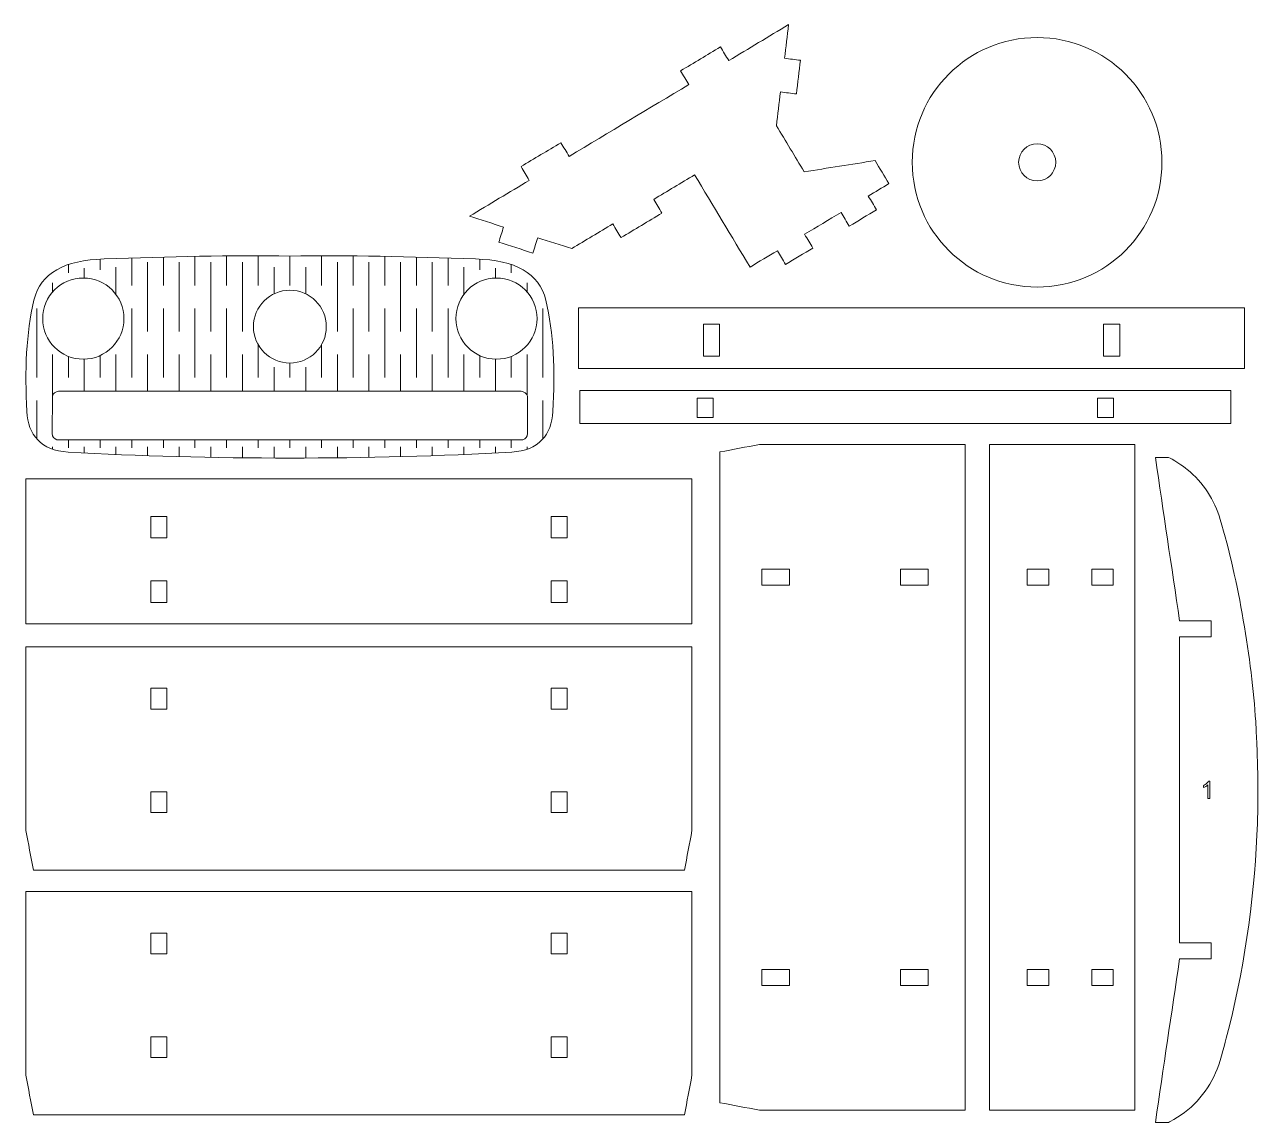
# Model space of a CAD drawing. Header units: centimetres. Extents: x -81 to 93, y -33 to -4.
# Drawn here: x 41.96 to 61.61, y -21.75 to -4.26 of the extents above; entities that cross this region are included whole.
import ezdxf

# ---------------------------------------------------------------- set-up
doc = ezdxf.new("R2010")
doc.units = ezdxf.units.CM
doc.header["$MEASUREMENT"] = 0
doc.layers.add('Camada 1', color=7, linetype='Continuous')

msp = doc.modelspace()

# ---------------------------------------------------------------- linework, layer by layer
at = {"layer": 'Camada 1', "lineweight": 9}
for points, knots in [([(49.04456, -7.31136), (49.36222, -7.12052), (49.67987, -6.92969), (49.99754, -6.73884), (49.99754, -6.73884), (49.95375, -6.66598), (49.90999, -6.59312), (49.86621, -6.52026), (49.86621, -6.52026), (50.07798, -6.39303), (50.28975, -6.2658), (50.50151, -6.13857), (50.50151, -6.13857), (50.54529, -6.21142), (50.58906, -6.28429), (50.63284, -6.35715), (50.63284, -6.35715), (51.26815, -5.97546), (51.90345, -5.59378), (52.53876, -5.21209), (52.53876, -5.21209), (52.49498, -5.13923), (52.45122, -5.06637), (52.40744, -4.99351), (52.40744, -4.99351), (52.61921, -4.86628), (52.83098, -4.73906), (53.04275, -4.61183), (53.04275, -4.61183), (53.08652, -4.68468), (53.13029, -4.75755), (53.17408, -4.83041), (53.17408, -4.83041), (53.49173, -4.63956), (53.80937, -4.44871), (54.12704, -4.25786), (54.12704, -4.25786), (54.10555, -4.43671), (54.08405, -4.61555), (54.06256, -4.79439), (54.06256, -4.79439), (54.14695, -4.80454), (54.23134, -4.81468), (54.31573, -4.82481), (54.31573, -4.82481), (54.29425, -5.00366), (54.27276, -5.18248), (54.25127, -5.36132), (54.25127, -5.36132), (54.16687, -5.35118), (54.08249, -5.34105), (53.9981, -5.3309), (53.9981, -5.3309), (53.97662, -5.50974), (53.95511, -5.68858), (53.93362, -5.86742), (53.93362, -5.86742), (54.08086, -6.11247), (54.22811, -6.35752), (54.37535, -6.60258), (54.37535, -6.60258), (54.75207, -6.54299), (55.12877, -6.48339), (55.50548, -6.4238), (55.50548, -6.4238), (55.5791, -6.54633), (55.65272, -6.66885), (55.72635, -6.79139), (55.72635, -6.79139), (55.61656, -6.85735), (55.50676, -6.92333), (55.39697, -6.98929), (55.39697, -6.98929), (55.44075, -7.06215), (55.48453, -7.13501), (55.5283, -7.20786), (55.5283, -7.20786), (55.38354, -7.29484), (55.23877, -7.38183), (55.09401, -7.46881), (55.09401, -7.46881), (55.05024, -7.39596), (55.00645, -7.3231), (54.96268, -7.25024), (54.96268, -7.25024), (54.76938, -7.36639), (54.5761, -7.48254), (54.38279, -7.59868), (54.38279, -7.59868), (54.42658, -7.67154), (54.47035, -7.74439), (54.51411, -7.81724), (54.51411, -7.81724), (54.36935, -7.90423), (54.22458, -7.99122), (54.07983, -8.0782), (54.07983, -8.0782), (54.03606, -8.00534), (53.99228, -7.93249), (53.9485, -7.85963), (53.9485, -7.85963), (53.80374, -7.94661), (53.65897, -8.0336), (53.51421, -8.12058), (53.51421, -8.12058), (53.21973, -7.63047), (52.92523, -7.14038), (52.63075, -6.65028), (52.63075, -6.65028), (52.41361, -6.78075), (52.19646, -6.91123), (51.97931, -7.0417), (51.97931, -7.0417), (52.02309, -7.11456), (52.06686, -7.18742), (52.11064, -7.26027), (52.11064, -7.26027), (51.8935, -7.39074), (51.67635, -7.52123), (51.45921, -7.65171), (51.45921, -7.65171), (51.41543, -7.57884), (51.37165, -7.50598), (51.32787, -7.43313), (51.32787, -7.43313), (51.11073, -7.5636), (50.89358, -7.69408), (50.67644, -7.82455), (50.67644, -7.82455), (50.49512, -7.76753), (50.3138, -7.71052), (50.13248, -7.65349), (50.13248, -7.65349), (50.10698, -7.73457), (50.08148, -7.81567), (50.05598, -7.89675), (50.05598, -7.89675), (49.87466, -7.83973), (49.69334, -7.7827), (49.51203, -7.72568), (49.51203, -7.72568), (49.53753, -7.6446), (49.56303, -7.56351), (49.58853, -7.48244), (49.58853, -7.48244), (49.4072, -7.42541), (49.22588, -7.36839), (49.04456, -7.31136)], [0, 0, 0, 0, 0.02631579, 0.02631579, 0.02631579, 0.02631579, 0.05263158, 0.05263158, 0.05263158, 0.05263158, 0.07894737, 0.07894737, 0.07894737, 0.07894737, 0.10526316, 0.10526316, 0.10526316, 0.10526316, 0.13157895, 0.13157895, 0.13157895, 0.13157895, 0.15789474, 0.15789474, 0.15789474, 0.15789474, 0.18421053, 0.18421053, 0.18421053, 0.18421053, 0.21052632, 0.21052632, 0.21052632, 0.21052632, 0.23684211, 0.23684211, 0.23684211, 0.23684211, 0.26315789, 0.26315789, 0.26315789, 0.26315789, 0.28947368, 0.28947368, 0.28947368, 0.28947368, 0.31578947, 0.31578947, 0.31578947, 0.31578947, 0.34210526, 0.34210526, 0.34210526, 0.34210526, 0.36842105, 0.36842105, 0.36842105, 0.36842105, 0.39473684, 0.39473684, 0.39473684, 0.39473684, 0.42105263, 0.42105263, 0.42105263, 0.42105263, 0.44736842, 0.44736842, 0.44736842, 0.44736842, 0.47368421, 0.47368421, 0.47368421, 0.47368421, 0.5, 0.5, 0.5, 0.5, 0.52631579, 0.52631579, 0.52631579, 0.52631579, 0.55263158, 0.55263158, 0.55263158, 0.55263158, 0.57894737, 0.57894737, 0.57894737, 0.57894737, 0.60526316, 0.60526316, 0.60526316, 0.60526316, 0.63157895, 0.63157895, 0.63157895, 0.63157895, 0.65789474, 0.65789474, 0.65789474, 0.65789474, 0.68421053, 0.68421053, 0.68421053, 0.68421053, 0.71052632, 0.71052632, 0.71052632, 0.71052632, 0.73684211, 0.73684211, 0.73684211, 0.73684211, 0.76315789, 0.76315789, 0.76315789, 0.76315789, 0.78947368, 0.78947368, 0.78947368, 0.78947368, 0.81578947, 0.81578947, 0.81578947, 0.81578947, 0.84210526, 0.84210526, 0.84210526, 0.84210526, 0.86842105, 0.86842105, 0.86842105, 0.86842105, 0.89473684, 0.89473684, 0.89473684, 0.89473684, 0.92105263, 0.92105263, 0.92105263, 0.92105263, 0.94736842, 0.94736842, 0.94736842, 0.94736842, 1, 1, 1, 1]), ([(58.08547, -4.46299), (59.18364, -4.46299), (60.07388, -5.35323), (60.07388, -6.4514), (60.07388, -6.4514), (60.07388, -7.54956), (59.18364, -8.4398), (58.08547, -8.4398), (58.08547, -8.4398), (56.9873, -8.4398), (56.09706, -7.54956), (56.09706, -6.4514), (56.09706, -6.4514), (56.09706, -5.35323), (56.9873, -4.46299), (58.08547, -4.46299)], [0, 0, 0, 0, 0.2, 0.2, 0.2, 0.2, 0.4, 0.4, 0.4, 0.4, 0.6, 0.6, 0.6, 0.6, 1, 1, 1, 1]), ([(58.08701, -6.15531), (58.25036, -6.15531), (58.38279, -6.28774), (58.38279, -6.45109), (58.38279, -6.45109), (58.38279, -6.61445), (58.25036, -6.74687), (58.08701, -6.74687), (58.08701, -6.74687), (57.92365, -6.74687), (57.79123, -6.61445), (57.79123, -6.45109), (57.79123, -6.45109), (57.79123, -6.28774), (57.92365, -6.15531), (58.08701, -6.15531)], [0, 0, 0, 0, 0.2, 0.2, 0.2, 0.2, 0.4, 0.4, 0.4, 0.4, 0.6, 0.6, 0.6, 0.6, 1, 1, 1, 1]), ([(46.18547, -7.94638), (47.1182, -7.92327), (48.10327, -7.95962), (49.14342, -7.992), (49.14342, -7.992), (49.7742, -8.01164), (50.15515, -8.20806), (50.26101, -8.65031), (50.26101, -8.65031), (50.38681, -9.17582), (50.40909, -9.76814), (50.37477, -10.42317), (50.37477, -10.42317), (50.35537, -10.79358), (50.14791, -11.04403), (49.71895, -11.06844), (49.71895, -11.06844), (47.48636, -11.19546), (44.88458, -11.19546), (42.65199, -11.06844), (42.65199, -11.06844), (42.22303, -11.04403), (42.01557, -10.79358), (41.99617, -10.42317), (41.99617, -10.42317), (41.96186, -9.76814), (41.98413, -9.17582), (42.10993, -8.65031), (42.10993, -8.65031), (42.2158, -8.20806), (42.59674, -8.01164), (43.22753, -7.992), (43.22753, -7.992), (44.26768, -7.95962), (45.25274, -7.92327), (46.18547, -7.94638)], [0, 0, 0, 0, 0.1, 0.1, 0.1, 0.1, 0.2, 0.2, 0.2, 0.2, 0.3, 0.3, 0.3, 0.3, 0.4, 0.4, 0.4, 0.4, 0.5, 0.5, 0.5, 0.5, 0.6, 0.6, 0.6, 0.6, 0.7, 0.7, 0.7, 0.7, 0.8, 0.8, 0.8, 0.8, 1, 1, 1, 1]), ([(43.54234, -8.9419), (43.54234, -9.29915), (43.25273, -9.58876), (42.89547, -9.58876), (42.89547, -9.58876), (42.53821, -9.58876), (42.2486, -9.29915), (42.2486, -8.9419), (42.2486, -8.9419), (42.2486, -8.58462), (42.53821, -8.29501), (42.89547, -8.29501), (42.89547, -8.29501), (43.25273, -8.29501), (43.54234, -8.58462), (43.54234, -8.9419)], [0, 0, 0, 0, 0.2, 0.2, 0.2, 0.2, 0.4, 0.4, 0.4, 0.4, 0.6, 0.6, 0.6, 0.6, 1, 1, 1, 1]), ([(50.12229, -8.9419), (50.12229, -9.29915), (49.83268, -9.58876), (49.47542, -9.58876), (49.47542, -9.58876), (49.11816, -9.58876), (48.82855, -9.29915), (48.82855, -8.9419), (48.82855, -8.9419), (48.82855, -8.58462), (49.11816, -8.29501), (49.47542, -8.29501), (49.47542, -8.29501), (49.83268, -8.29501), (50.12229, -8.58462), (50.12229, -8.9419)], [0, 0, 0, 0, 0.2, 0.2, 0.2, 0.2, 0.4, 0.4, 0.4, 0.4, 0.6, 0.6, 0.6, 0.6, 1, 1, 1, 1]), ([(46.76567, -9.06989), (46.76567, -9.39033), (46.50591, -9.65009), (46.18547, -9.65009), (46.18547, -9.65009), (45.86503, -9.65009), (45.60527, -9.39033), (45.60527, -9.06989), (45.60527, -9.06989), (45.60527, -8.74944), (45.86503, -8.48968), (46.18547, -8.48968), (46.18547, -8.48968), (46.50591, -8.48968), (46.76567, -8.74944), (46.76567, -9.06989)], [0, 0, 0, 0, 0.2, 0.2, 0.2, 0.2, 0.4, 0.4, 0.4, 0.4, 0.6, 0.6, 0.6, 0.6, 1, 1, 1, 1]), ([(50.78153, -9.73444), (54.31749, -9.73444), (57.85344, -9.73444), (61.38941, -9.73444), (61.38941, -9.73444), (61.38941, -9.41241), (61.38941, -9.09038), (61.38941, -8.76835), (61.38941, -8.76835), (57.85344, -8.76835), (54.31749, -8.76835), (50.78153, -8.76835), (50.78153, -8.76835), (50.78153, -9.09038), (50.78153, -9.41241), (50.78153, -9.73444)], [0, 0, 0, 0, 0.2, 0.2, 0.2, 0.2, 0.4, 0.4, 0.4, 0.4, 0.6, 0.6, 0.6, 0.6, 1, 1, 1, 1]), ([(53.02549, -9.02885), (53.02549, -9.19885), (53.02549, -9.36884), (53.02549, -9.53884), (53.02549, -9.53884), (52.94049, -9.53884), (52.8555, -9.53884), (52.7705, -9.53884), (52.7705, -9.53884), (52.7705, -9.36884), (52.7705, -9.19885), (52.7705, -9.02885), (52.7705, -9.02885), (52.8555, -9.02885), (52.94049, -9.02885), (53.02549, -9.02885)], [0, 0, 0, 0, 0.2, 0.2, 0.2, 0.2, 0.4, 0.4, 0.4, 0.4, 0.6, 0.6, 0.6, 0.6, 1, 1, 1, 1]), ([(59.14545, -9.53884), (59.23045, -9.53884), (59.31544, -9.53884), (59.40044, -9.53884), (59.40044, -9.53884), (59.40044, -9.36884), (59.40044, -9.19885), (59.40044, -9.02885), (59.40044, -9.02885), (59.31544, -9.02885), (59.23045, -9.02885), (59.14545, -9.02885), (59.14545, -9.02885), (59.14545, -9.19885), (59.14545, -9.36884), (59.14545, -9.53884)], [0, 0, 0, 0, 0.2, 0.2, 0.2, 0.2, 0.4, 0.4, 0.4, 0.4, 0.6, 0.6, 0.6, 0.6, 1, 1, 1, 1]), ([(42.50165, -10.10059), (42.45432, -10.10373), (42.41512, -10.13151), (42.40319, -10.17627), (42.40319, -10.17627), (42.40319, -10.17627), (42.40022, -10.77385), (42.40022, -10.77385), (42.40022, -10.77385), (42.40335, -10.82121), (42.43111, -10.86037), (42.47588, -10.87232), (42.47588, -10.87232), (42.47588, -10.87232), (49.89505, -10.87232), (49.89505, -10.87232), (49.89505, -10.87232), (49.93982, -10.86038), (49.96758, -10.8212), (49.97073, -10.77385), (49.97073, -10.77385), (49.97073, -10.77385), (49.96775, -10.17627), (49.96775, -10.17627), (49.96775, -10.17627), (49.95582, -10.13151), (49.91662, -10.10373), (49.86929, -10.10059), (49.86929, -10.10059), (47.4134, -10.09853), (44.95754, -10.09853), (42.50165, -10.10059)], [0, 0, 0, 0, 0.11111111, 0.11111111, 0.11111111, 0.11111111, 0.22222222, 0.22222222, 0.22222222, 0.22222222, 0.33333333, 0.33333333, 0.33333333, 0.33333333, 0.44444444, 0.44444444, 0.44444444, 0.44444444, 0.55555556, 0.55555556, 0.55555556, 0.55555556, 0.66666667, 0.66666667, 0.66666667, 0.66666667, 0.77777778, 0.77777778, 0.77777778, 0.77777778, 1, 1, 1, 1]), ([(61.16972, -10.61455), (61.16972, -10.43911), (61.16972, -10.26367), (61.16972, -10.08824), (61.16972, -10.08824), (57.71355, -10.08824), (54.25738, -10.08824), (50.80121, -10.08824), (50.80121, -10.08824), (50.80121, -10.26367), (50.80121, -10.43911), (50.80121, -10.61455), (50.80121, -10.61455), (54.25738, -10.61455), (57.71355, -10.61455), (61.16972, -10.61455)], [0, 0, 0, 0, 0.2, 0.2, 0.2, 0.2, 0.4, 0.4, 0.4, 0.4, 0.6, 0.6, 0.6, 0.6, 1, 1, 1, 1]), ([(52.67049, -10.2111), (52.67049, -10.3131), (52.67049, -10.41509), (52.67049, -10.51709), (52.67049, -10.51709), (52.75549, -10.51709), (52.84048, -10.51709), (52.92548, -10.51709), (52.92548, -10.51709), (52.92548, -10.41509), (52.92548, -10.3131), (52.92548, -10.2111), (52.92548, -10.2111), (52.84048, -10.2111), (52.75549, -10.2111), (52.67049, -10.2111)], [0, 0, 0, 0, 0.2, 0.2, 0.2, 0.2, 0.4, 0.4, 0.4, 0.4, 0.6, 0.6, 0.6, 0.6, 1, 1, 1, 1]), ([(59.30044, -10.2111), (59.30044, -10.3131), (59.30044, -10.41509), (59.30044, -10.51709), (59.30044, -10.51709), (59.21544, -10.51709), (59.13045, -10.51709), (59.04545, -10.51709), (59.04545, -10.51709), (59.04545, -10.41509), (59.04545, -10.3131), (59.04545, -10.2111), (59.04545, -10.2111), (59.13045, -10.2111), (59.21544, -10.2111), (59.30044, -10.2111)], [0, 0, 0, 0, 0.2, 0.2, 0.2, 0.2, 0.4, 0.4, 0.4, 0.4, 0.6, 0.6, 0.6, 0.6, 1, 1, 1, 1]), ([(53.66432, -21.55534), (53.45323, -21.51545), (53.24215, -21.47555), (53.03106, -21.43565), (53.03106, -21.43565), (53.03106, -17.97948), (53.03106, -14.52331), (53.03106, -11.06714), (53.03106, -11.06714), (53.24215, -11.02725), (53.45323, -10.98736), (53.66432, -10.94746), (53.66432, -10.94746), (54.75617, -10.94746), (55.84802, -10.94746), (56.93987, -10.94746), (56.93987, -10.94746), (56.93987, -14.48342), (56.93987, -18.01938), (56.93987, -21.55534), (56.93987, -21.55534), (55.84802, -21.55534), (54.75617, -21.55534), (53.66432, -21.55534)], [0, 0, 0, 0, 0.14285714, 0.14285714, 0.14285714, 0.14285714, 0.28571429, 0.28571429, 0.28571429, 0.28571429, 0.42857143, 0.42857143, 0.42857143, 0.42857143, 0.57142857, 0.57142857, 0.57142857, 0.57142857, 0.71428571, 0.71428571, 0.71428571, 0.71428571, 1, 1, 1, 1]), ([(57.32983, -10.94746), (58.10026, -10.94746), (58.87068, -10.94746), (59.64111, -10.94746), (59.64111, -10.94746), (59.64111, -14.48342), (59.64111, -18.01938), (59.64111, -21.55534), (59.64111, -21.55534), (58.87068, -21.55534), (58.10026, -21.55534), (57.32983, -21.55534), (57.32983, -21.55534), (57.32983, -18.01938), (57.32983, -14.48342), (57.32983, -10.94746)], [0, 0, 0, 0, 0.2, 0.2, 0.2, 0.2, 0.4, 0.4, 0.4, 0.4, 0.6, 0.6, 0.6, 0.6, 1, 1, 1, 1]), ([(61.58679, -15.72775), (61.60268, -16.22192), (61.60855, -16.67992), (61.58679, -17.17502), (61.58679, -17.17502), (61.53931, -18.25569), (61.37226, -19.36201), (61.0984, -20.40846), (61.0984, -20.40846), (61.05806, -20.56262), (60.99449, -20.81275), (60.92866, -20.96223), (60.92866, -20.96223), (60.7844, -21.2898), (60.52401, -21.57086), (60.20668, -21.7366), (60.20668, -21.7366), (60.19797, -21.74075), (60.18925, -21.7449), (60.18053, -21.74905), (60.18053, -21.74905), (60.11033, -21.74905), (60.04014, -21.74905), (59.96995, -21.74905), (59.96995, -21.74905), (60.09791, -20.88103), (60.22588, -20.01301), (60.35383, -19.14501), (60.35383, -19.14501), (60.52212, -19.14502), (60.6904, -19.14503), (60.85869, -19.14503), (60.85869, -19.14503), (60.85869, -19.06003), (60.85868, -18.97504), (60.85868, -18.89004), (60.85868, -18.89004), (60.6904, -18.89003), (60.52211, -18.89003), (60.35383, -18.89003), (60.35383, -18.89003), (60.35383, -17.26426), (60.35383, -15.63852), (60.35383, -14.01277), (60.35383, -14.01277), (60.52211, -14.01276), (60.6904, -14.01276), (60.85868, -14.01275), (60.85868, -14.01275), (60.85868, -13.92775), (60.85869, -13.84276), (60.85869, -13.75776), (60.85869, -13.75776), (60.6904, -13.75777), (60.52212, -13.75778), (60.35383, -13.75779), (60.35383, -13.75779), (60.22588, -12.88977), (60.09791, -12.02176), (59.96995, -11.15375), (59.96995, -11.15375), (60.04014, -11.15375), (60.11033, -11.15375), (60.18053, -11.15375), (60.18053, -11.15375), (60.22489, -11.16377), (60.42739, -11.30495), (60.47599, -11.34474), (60.47599, -11.34474), (60.73073, -11.55334), (60.90787, -11.82856), (61.00211, -12.14328), (61.00211, -12.14328), (61.28927, -13.10223), (61.50617, -14.38504), (61.56654, -15.36431), (61.56654, -15.36431), (61.5733, -15.48546), (61.58004, -15.6066), (61.58679, -15.72775)], [0, 0, 0, 0, 0.04761905, 0.04761905, 0.04761905, 0.04761905, 0.0952381, 0.0952381, 0.0952381, 0.0952381, 0.14285714, 0.14285714, 0.14285714, 0.14285714, 0.19047619, 0.19047619, 0.19047619, 0.19047619, 0.23809524, 0.23809524, 0.23809524, 0.23809524, 0.28571429, 0.28571429, 0.28571429, 0.28571429, 0.33333333, 0.33333333, 0.33333333, 0.33333333, 0.38095238, 0.38095238, 0.38095238, 0.38095238, 0.42857143, 0.42857143, 0.42857143, 0.42857143, 0.47619048, 0.47619048, 0.47619048, 0.47619048, 0.52380952, 0.52380952, 0.52380952, 0.52380952, 0.57142857, 0.57142857, 0.57142857, 0.57142857, 0.61904762, 0.61904762, 0.61904762, 0.61904762, 0.66666667, 0.66666667, 0.66666667, 0.66666667, 0.71428571, 0.71428571, 0.71428571, 0.71428571, 0.76190476, 0.76190476, 0.76190476, 0.76190476, 0.80952381, 0.80952381, 0.80952381, 0.80952381, 0.85714286, 0.85714286, 0.85714286, 0.85714286, 0.9047619, 0.9047619, 0.9047619, 0.9047619, 1, 1, 1, 1]), ([(52.58941, -11.49576), (52.58941, -12.26619), (52.58941, -13.03662), (52.58941, -13.80704), (52.58941, -13.80704), (49.05345, -13.80704), (45.51749, -13.80704), (41.98153, -13.80704), (41.98153, -13.80704), (41.98153, -13.03662), (41.98153, -12.26619), (41.98153, -11.49576), (41.98153, -11.49576), (45.51749, -11.49576), (49.05345, -11.49576), (52.58941, -11.49576)], [0, 0, 0, 0, 0.2, 0.2, 0.2, 0.2, 0.4, 0.4, 0.4, 0.4, 0.6, 0.6, 0.6, 0.6, 1, 1, 1, 1]), ([(43.97049, -12.43619), (44.05549, -12.43619), (44.14049, -12.43619), (44.22549, -12.43619), (44.22549, -12.43619), (44.22549, -12.32195), (44.22549, -12.20771), (44.22549, -12.09348), (44.22549, -12.09348), (44.14049, -12.09348), (44.05549, -12.09348), (43.97049, -12.09348), (43.97049, -12.09348), (43.97049, -12.20771), (43.97049, -12.32195), (43.97049, -12.43619)], [0, 0, 0, 0, 0.2, 0.2, 0.2, 0.2, 0.4, 0.4, 0.4, 0.4, 0.6, 0.6, 0.6, 0.6, 1, 1, 1, 1]), ([(50.34545, -12.43619), (50.34545, -12.32195), (50.34545, -12.20771), (50.34545, -12.09348), (50.34545, -12.09348), (50.43045, -12.09348), (50.51545, -12.09348), (50.60045, -12.09348), (50.60045, -12.09348), (50.60045, -12.20771), (50.60045, -12.32195), (50.60045, -12.43619), (50.60045, -12.43619), (50.51545, -12.43619), (50.43045, -12.43619), (50.34545, -12.43619)], [0, 0, 0, 0, 0.2, 0.2, 0.2, 0.2, 0.4, 0.4, 0.4, 0.4, 0.6, 0.6, 0.6, 0.6, 1, 1, 1, 1]), ([(54.1431, -13.19142), (53.99603, -13.19142), (53.84896, -13.19142), (53.70189, -13.19142), (53.70189, -13.19142), (53.70189, -13.10642), (53.70189, -13.02142), (53.70189, -12.93642), (53.70189, -12.93642), (53.84896, -12.93642), (53.99603, -12.93642), (54.1431, -12.93642), (54.1431, -12.93642), (54.1431, -13.02142), (54.1431, -13.10642), (54.1431, -13.19142)], [0, 0, 0, 0, 0.2, 0.2, 0.2, 0.2, 0.4, 0.4, 0.4, 0.4, 0.6, 0.6, 0.6, 0.6, 1, 1, 1, 1]), ([(56.3492, -12.93642), (56.3492, -13.02142), (56.3492, -13.10642), (56.3492, -13.19142), (56.3492, -13.19142), (56.20213, -13.19142), (56.05506, -13.19142), (55.90799, -13.19142), (55.90799, -13.19142), (55.90799, -13.10642), (55.90799, -13.02142), (55.90799, -12.93642), (55.90799, -12.93642), (56.05506, -12.93642), (56.20213, -12.93642), (56.3492, -12.93642)], [0, 0, 0, 0, 0.2, 0.2, 0.2, 0.2, 0.4, 0.4, 0.4, 0.4, 0.6, 0.6, 0.6, 0.6, 1, 1, 1, 1]), ([(57.92754, -12.93643), (58.04178, -12.93643), (58.15601, -12.93643), (58.27025, -12.93643), (58.27025, -12.93643), (58.27025, -13.02143), (58.27025, -13.10642), (58.27025, -13.19142), (58.27025, -13.19142), (58.15601, -13.19142), (58.04178, -13.19142), (57.92754, -13.19142), (57.92754, -13.19142), (57.92754, -13.10642), (57.92754, -13.02143), (57.92754, -12.93643)], [0, 0, 0, 0, 0.2, 0.2, 0.2, 0.2, 0.4, 0.4, 0.4, 0.4, 0.6, 0.6, 0.6, 0.6, 1, 1, 1, 1]), ([(58.95568, -13.19142), (58.95568, -13.10642), (58.95568, -13.02143), (58.95568, -12.93643), (58.95568, -12.93643), (59.06992, -12.93643), (59.18415, -12.93643), (59.29839, -12.93643), (59.29839, -12.93643), (59.29839, -13.02143), (59.29839, -13.10642), (59.29839, -13.19142), (59.29839, -13.19142), (59.18415, -13.19142), (59.06992, -13.19142), (58.95568, -13.19142)], [0, 0, 0, 0, 0.2, 0.2, 0.2, 0.2, 0.4, 0.4, 0.4, 0.4, 0.6, 0.6, 0.6, 0.6, 1, 1, 1, 1]), ([(44.22549, -13.46433), (44.22549, -13.3501), (44.22549, -13.23585), (44.22549, -13.12162), (44.22549, -13.12162), (44.14049, -13.12162), (44.05549, -13.12162), (43.97049, -13.12162), (43.97049, -13.12162), (43.97049, -13.23585), (43.97049, -13.3501), (43.97049, -13.46433), (43.97049, -13.46433), (44.05549, -13.46433), (44.14049, -13.46433), (44.22549, -13.46433)], [0, 0, 0, 0, 0.2, 0.2, 0.2, 0.2, 0.4, 0.4, 0.4, 0.4, 0.6, 0.6, 0.6, 0.6, 1, 1, 1, 1]), ([(50.34545, -13.46433), (50.34545, -13.3501), (50.34545, -13.23585), (50.34545, -13.12162), (50.34545, -13.12162), (50.43045, -13.12162), (50.51545, -13.12162), (50.60045, -13.12162), (50.60045, -13.12162), (50.60045, -13.23585), (50.60045, -13.3501), (50.60045, -13.46433), (50.60045, -13.46433), (50.51545, -13.46433), (50.43045, -13.46433), (50.34545, -13.46433)], [0, 0, 0, 0, 0.2, 0.2, 0.2, 0.2, 0.4, 0.4, 0.4, 0.4, 0.6, 0.6, 0.6, 0.6, 1, 1, 1, 1]), ([(41.98153, -17.09714), (42.02142, -17.30822), (42.06132, -17.51931), (42.10122, -17.7304), (42.10122, -17.7304), (45.55739, -17.7304), (49.01355, -17.7304), (52.46972, -17.7304), (52.46972, -17.7304), (52.50961, -17.51931), (52.54951, -17.30822), (52.58941, -17.09714), (52.58941, -17.09714), (52.58941, -16.12222), (52.58941, -15.14732), (52.58941, -14.1724), (52.58941, -14.1724), (49.05345, -14.1724), (45.51749, -14.1724), (41.98153, -14.1724), (41.98153, -14.1724), (41.98153, -15.14732), (41.98153, -16.12222), (41.98153, -17.09714)], [0, 0, 0, 0, 0.14285714, 0.14285714, 0.14285714, 0.14285714, 0.28571429, 0.28571429, 0.28571429, 0.28571429, 0.42857143, 0.42857143, 0.42857143, 0.42857143, 0.57142857, 0.57142857, 0.57142857, 0.57142857, 0.71428571, 0.71428571, 0.71428571, 0.71428571, 1, 1, 1, 1]), ([(43.97049, -15.1633), (43.97049, -15.05319), (43.97049, -14.9431), (43.97049, -14.833), (43.97049, -14.833), (44.05549, -14.833), (44.14049, -14.833), (44.22549, -14.833), (44.22549, -14.833), (44.22549, -14.9431), (44.22549, -15.05319), (44.22549, -15.1633), (44.22549, -15.1633), (44.14049, -15.1633), (44.05549, -15.1633), (43.97049, -15.1633)], [0, 0, 0, 0, 0.2, 0.2, 0.2, 0.2, 0.4, 0.4, 0.4, 0.4, 0.6, 0.6, 0.6, 0.6, 1, 1, 1, 1]), ([(50.60045, -15.1633), (50.60045, -15.05319), (50.60045, -14.9431), (50.60045, -14.833), (50.60045, -14.833), (50.51545, -14.833), (50.43045, -14.833), (50.34545, -14.833), (50.34545, -14.833), (50.34545, -14.9431), (50.34545, -15.05319), (50.34545, -15.1633), (50.34545, -15.1633), (50.43045, -15.1633), (50.51545, -15.1633), (50.60045, -15.1633)], [0, 0, 0, 0, 0.2, 0.2, 0.2, 0.2, 0.4, 0.4, 0.4, 0.4, 0.6, 0.6, 0.6, 0.6, 1, 1, 1, 1]), ([(44.22549, -16.4845), (44.14049, -16.4845), (44.05549, -16.4845), (43.97049, -16.4845), (43.97049, -16.4845), (43.97049, -16.5944), (43.97049, -16.70429), (43.97049, -16.81419), (43.97049, -16.81419), (44.05549, -16.81419), (44.14049, -16.81419), (44.22549, -16.81419), (44.22549, -16.81419), (44.22549, -16.70429), (44.22549, -16.5944), (44.22549, -16.4845)], [0, 0, 0, 0, 0.2, 0.2, 0.2, 0.2, 0.4, 0.4, 0.4, 0.4, 0.6, 0.6, 0.6, 0.6, 1, 1, 1, 1]), ([(50.34545, -16.4845), (50.43045, -16.4845), (50.51545, -16.4845), (50.60045, -16.4845), (50.60045, -16.4845), (50.60045, -16.5944), (50.60045, -16.70429), (50.60045, -16.81419), (50.60045, -16.81419), (50.51545, -16.81419), (50.43045, -16.81419), (50.34545, -16.81419), (50.34545, -16.81419), (50.34545, -16.70429), (50.34545, -16.5944), (50.34545, -16.4845)], [0, 0, 0, 0, 0.2, 0.2, 0.2, 0.2, 0.4, 0.4, 0.4, 0.4, 0.6, 0.6, 0.6, 0.6, 1, 1, 1, 1]), ([(52.58941, -20.99715), (52.54951, -21.20824), (52.50962, -21.41931), (52.46973, -21.6304), (52.46973, -21.6304), (49.01356, -21.6304), (45.55739, -21.6304), (42.10122, -21.6304), (42.10122, -21.6304), (42.06132, -21.41931), (42.02143, -21.20824), (41.98153, -20.99715), (41.98153, -20.99715), (41.98153, -20.02223), (41.98153, -19.04732), (41.98153, -18.0724), (41.98153, -18.0724), (45.51749, -18.0724), (49.05345, -18.0724), (52.58941, -18.0724), (52.58941, -18.0724), (52.58941, -19.04732), (52.58941, -20.02223), (52.58941, -20.99715)], [0, 0, 0, 0, 0.14285714, 0.14285714, 0.14285714, 0.14285714, 0.28571429, 0.28571429, 0.28571429, 0.28571429, 0.42857143, 0.42857143, 0.42857143, 0.42857143, 0.57142857, 0.57142857, 0.57142857, 0.57142857, 0.71428571, 0.71428571, 0.71428571, 0.71428571, 1, 1, 1, 1]), ([(44.22549, -19.0633), (44.14049, -19.0633), (44.0555, -19.0633), (43.9705, -19.0633), (43.9705, -19.0633), (43.9705, -18.95321), (43.9705, -18.8431), (43.9705, -18.73301), (43.9705, -18.73301), (44.0555, -18.73301), (44.14049, -18.73301), (44.22549, -18.73301), (44.22549, -18.73301), (44.22549, -18.8431), (44.22549, -18.95321), (44.22549, -19.0633)], [0, 0, 0, 0, 0.2, 0.2, 0.2, 0.2, 0.4, 0.4, 0.4, 0.4, 0.6, 0.6, 0.6, 0.6, 1, 1, 1, 1]), ([(50.60045, -19.0633), (50.60045, -18.95321), (50.60045, -18.8431), (50.60045, -18.73301), (50.60045, -18.73301), (50.51545, -18.73301), (50.43046, -18.73301), (50.34546, -18.73301), (50.34546, -18.73301), (50.34546, -18.8431), (50.34546, -18.95321), (50.34546, -19.0633), (50.34546, -19.0633), (50.43046, -19.0633), (50.51545, -19.0633), (50.60045, -19.0633)], [0, 0, 0, 0, 0.2, 0.2, 0.2, 0.2, 0.4, 0.4, 0.4, 0.4, 0.6, 0.6, 0.6, 0.6, 1, 1, 1, 1]), ([(54.1431, -19.56638), (54.1431, -19.48138), (54.1431, -19.39638), (54.1431, -19.31138), (54.1431, -19.31138), (53.99603, -19.31138), (53.84896, -19.31138), (53.70189, -19.31138), (53.70189, -19.31138), (53.70189, -19.39638), (53.70189, -19.48138), (53.70189, -19.56638), (53.70189, -19.56638), (53.84896, -19.56638), (53.99603, -19.56638), (54.1431, -19.56638)], [0, 0, 0, 0, 0.2, 0.2, 0.2, 0.2, 0.4, 0.4, 0.4, 0.4, 0.6, 0.6, 0.6, 0.6, 1, 1, 1, 1]), ([(56.3492, -19.31138), (56.20213, -19.31138), (56.05506, -19.31138), (55.90799, -19.31138), (55.90799, -19.31138), (55.90799, -19.39638), (55.90799, -19.48138), (55.90799, -19.56638), (55.90799, -19.56638), (56.05506, -19.56638), (56.20213, -19.56638), (56.3492, -19.56638), (56.3492, -19.56638), (56.3492, -19.48138), (56.3492, -19.39638), (56.3492, -19.31138)], [0, 0, 0, 0, 0.2, 0.2, 0.2, 0.2, 0.4, 0.4, 0.4, 0.4, 0.6, 0.6, 0.6, 0.6, 1, 1, 1, 1]), ([(58.27025, -19.56638), (58.27025, -19.48138), (58.27025, -19.39639), (58.27025, -19.31139), (58.27025, -19.31139), (58.15601, -19.31139), (58.04178, -19.31139), (57.92754, -19.31139), (57.92754, -19.31139), (57.92754, -19.39639), (57.92754, -19.48138), (57.92754, -19.56638), (57.92754, -19.56638), (58.04178, -19.56638), (58.15601, -19.56638), (58.27025, -19.56638)], [0, 0, 0, 0, 0.2, 0.2, 0.2, 0.2, 0.4, 0.4, 0.4, 0.4, 0.6, 0.6, 0.6, 0.6, 1, 1, 1, 1]), ([(58.95568, -19.56638), (59.06992, -19.56638), (59.18415, -19.56638), (59.29839, -19.56638), (59.29839, -19.56638), (59.29839, -19.48138), (59.29839, -19.39639), (59.29839, -19.31139), (59.29839, -19.31139), (59.18415, -19.31139), (59.06992, -19.31139), (58.95568, -19.31139), (58.95568, -19.31139), (58.95568, -19.39639), (58.95568, -19.48138), (58.95568, -19.56638)], [0, 0, 0, 0, 0.2, 0.2, 0.2, 0.2, 0.4, 0.4, 0.4, 0.4, 0.6, 0.6, 0.6, 0.6, 1, 1, 1, 1]), ([(44.22549, -20.71419), (44.22549, -20.6043), (44.22549, -20.4944), (44.22549, -20.3845), (44.22549, -20.3845), (44.14049, -20.3845), (44.0555, -20.3845), (43.9705, -20.3845), (43.9705, -20.3845), (43.9705, -20.4944), (43.9705, -20.6043), (43.9705, -20.71419), (43.9705, -20.71419), (44.0555, -20.71419), (44.14049, -20.71419), (44.22549, -20.71419)], [0, 0, 0, 0, 0.2, 0.2, 0.2, 0.2, 0.4, 0.4, 0.4, 0.4, 0.6, 0.6, 0.6, 0.6, 1, 1, 1, 1]), ([(50.60045, -20.71419), (50.51545, -20.71419), (50.43046, -20.71419), (50.34546, -20.71419), (50.34546, -20.71419), (50.34546, -20.6043), (50.34546, -20.4944), (50.34546, -20.3845), (50.34546, -20.3845), (50.43046, -20.3845), (50.51545, -20.3845), (50.60045, -20.3845), (50.60045, -20.3845), (50.60045, -20.4944), (50.60045, -20.6043), (50.60045, -20.71419)], [0, 0, 0, 0, 0.2, 0.2, 0.2, 0.2, 0.4, 0.4, 0.4, 0.4, 0.6, 0.6, 0.6, 0.6, 1, 1, 1, 1])]:
    msp.add_open_spline(points, degree=3, knots=knots, dxfattribs=at)
at = {"layer": 'Camada 1', "color": 1, "lineweight": 9}
for points in [[(43.16268, -7.99471), (43.16268, -7.99471), (43.16268, -8.1648), (43.16268, -8.1648)], [(43.66648, -7.97817), (43.66648, -7.97817), (43.66648, -8.41284), (43.66648, -8.41284)], [(43.91837, -9.14668), (43.91837, -9.14668), (43.91837, -8.0437), (43.91837, -8.0437)], [(44.17028, -7.96289), (44.17028, -7.96289), (44.17028, -8.41284), (44.17028, -8.41284)], [(44.42217, -9.14668), (44.42217, -9.14668), (44.42217, -8.0437), (44.42217, -8.0437)], [(44.67408, -7.94994), (44.67408, -7.94994), (44.67408, -8.41284), (44.67408, -8.41284)], [(44.92596, -9.14668), (44.92596, -9.14668), (44.92596, -8.0437), (44.92596, -8.0437)], [(45.17788, -7.94135), (45.17788, -7.94135), (45.17788, -8.41284), (45.17788, -8.41284)], [(45.42977, -9.14668), (45.42977, -9.14668), (45.42977, -8.0437), (45.42977, -8.0437)], [(45.68166, -7.93934), (45.68166, -7.93934), (45.68166, -8.41284), (45.68166, -8.41284)], [(46.18547, -7.94638), (46.18547, -7.94638), (46.18547, -8.41284), (46.18547, -8.41284)], [(46.68928, -7.93934), (46.68928, -7.93934), (46.68928, -8.41284), (46.68928, -8.41284)], [(46.94117, -9.14668), (46.94117, -9.14668), (46.94117, -8.0437), (46.94117, -8.0437)], [(47.19306, -7.94135), (47.19306, -7.94135), (47.19306, -8.41284), (47.19306, -8.41284)], [(47.44499, -9.14668), (47.44499, -9.14668), (47.44499, -8.0437), (47.44499, -8.0437)], [(47.69687, -7.94994), (47.69687, -7.94994), (47.69687, -8.41284), (47.69687, -8.41284)], [(47.94877, -9.14668), (47.94877, -9.14668), (47.94877, -8.0437), (47.94877, -8.0437)], [(48.20066, -7.96289), (48.20066, -7.96289), (48.20066, -8.41284), (48.20066, -8.41284)], [(48.45257, -9.14668), (48.45257, -9.14668), (48.45257, -8.0437), (48.45257, -8.0437)], [(48.70446, -7.97817), (48.70446, -7.97817), (48.70446, -8.41284), (48.70446, -8.41284)], [(49.20826, -7.99471), (49.20826, -7.99471), (49.20826, -8.1648), (49.20826, -8.1648)], [(42.65889, -8.08033), (42.65889, -8.08033), (42.65889, -8.21441), (42.65889, -8.21441)], [(42.91172, -8.29521), (42.91172, -8.29521), (42.91172, -8.1363), (42.91172, -8.1363)], [(43.41458, -8.55588), (43.41458, -8.55588), (43.41458, -8.12307), (43.41458, -8.12307)], [(45.93357, -8.54707), (45.93357, -8.54707), (45.93357, -8.12308), (45.93357, -8.12308)], [(46.43738, -8.54707), (46.43738, -8.54707), (46.43738, -8.12308), (46.43738, -8.12308)], [(48.95636, -8.55581), (48.95636, -8.55581), (48.95636, -8.12307), (48.95636, -8.12307)], [(49.45922, -8.29521), (49.45922, -8.29521), (49.45922, -8.1363), (49.45922, -8.1363)], [(49.71205, -8.08033), (49.71205, -8.08033), (49.71205, -8.21441), (49.71205, -8.21441)], [(42.40698, -8.51783), (42.40698, -8.51783), (42.40698, -8.37443), (42.40698, -8.37443)], [(49.96396, -8.51788), (49.96396, -8.51788), (49.96396, -8.37443), (49.96396, -8.37443)], [(42.15509, -8.78049), (42.15509, -8.78049), (42.15509, -9.88051), (42.15509, -9.88051)], [(43.66648, -8.78049), (43.66648, -8.78049), (43.66648, -9.88051), (43.66648, -9.88051)], [(44.17028, -8.78049), (44.17028, -8.78049), (44.17028, -9.88051), (44.17028, -9.88051)], [(44.67408, -8.78049), (44.67408, -8.78049), (44.67408, -9.88051), (44.67408, -9.88051)], [(45.17788, -8.78049), (45.17788, -8.78049), (45.17788, -9.88051), (45.17788, -9.88051)], [(45.68166, -8.78049), (45.68166, -8.78049), (45.68166, -8.78194), (45.68166, -8.78194)], [(46.68928, -8.78049), (46.68928, -8.78049), (46.68928, -8.78194), (46.68928, -8.78194)], [(47.19306, -8.78049), (47.19306, -8.78049), (47.19306, -9.88051), (47.19306, -9.88051)], [(47.69687, -8.78049), (47.69687, -8.78049), (47.69687, -9.88051), (47.69687, -9.88051)], [(48.20066, -8.78049), (48.20066, -8.78049), (48.20066, -9.88051), (48.20066, -9.88051)], [(48.70446, -8.78049), (48.70446, -8.78049), (48.70446, -9.88051), (48.70446, -9.88051)], [(50.21586, -8.78049), (50.21586, -8.78049), (50.21586, -9.88051), (50.21586, -9.88051)], [(45.68166, -9.35783), (45.68166, -9.35783), (45.68166, -9.88051), (45.68166, -9.88051)], [(46.68928, -9.35783), (46.68928, -9.35783), (46.68928, -9.88051), (46.68928, -9.88051)], [(42.40698, -10.16482), (42.40698, -10.16482), (42.40698, -9.51285), (42.40698, -9.51285)], [(42.65889, -9.54412), (42.65889, -9.54412), (42.65889, -9.88051), (42.65889, -9.88051)], [(42.91078, -10.10027), (42.91078, -10.10027), (42.91078, -9.58857), (42.91078, -9.58857)], [(43.16268, -9.53115), (43.16268, -9.53115), (43.16268, -9.88051), (43.16268, -9.88051)], [(43.41458, -10.09992), (43.41458, -10.09992), (43.41458, -9.51285), (43.41458, -9.51285)], [(43.91837, -10.09963), (43.91837, -10.09963), (43.91837, -9.51285), (43.91837, -9.51285)], [(44.42217, -10.0994), (44.42217, -10.0994), (44.42217, -9.51285), (44.42217, -9.51285)], [(44.92596, -10.09923), (44.92596, -10.09923), (44.92596, -9.51285), (44.92596, -9.51285)], [(45.42977, -10.09911), (45.42977, -10.09911), (45.42977, -9.51285), (45.42977, -9.51285)], [(46.94117, -10.09911), (46.94117, -10.09911), (46.94117, -9.51285), (46.94117, -9.51285)], [(47.44499, -10.09923), (47.44499, -10.09923), (47.44499, -9.51285), (47.44499, -9.51285)], [(47.94877, -10.0994), (47.94877, -10.0994), (47.94877, -9.51285), (47.94877, -9.51285)], [(48.45257, -10.09963), (48.45257, -10.09963), (48.45257, -9.51285), (48.45257, -9.51285)], [(48.95636, -10.09992), (48.95636, -10.09992), (48.95636, -9.51285), (48.95636, -9.51285)], [(49.20826, -9.53119), (49.20826, -9.53119), (49.20826, -9.88051), (49.20826, -9.88051)], [(49.46016, -10.10027), (49.46016, -10.10027), (49.46016, -9.58857), (49.46016, -9.58857)], [(49.71205, -9.5441), (49.71205, -9.5441), (49.71205, -9.88051), (49.71205, -9.88051)], [(49.96396, -10.16482), (49.96396, -10.16482), (49.96396, -9.51285), (49.96396, -9.51285)], [(45.93357, -10.09905), (45.93357, -10.09905), (45.93357, -9.7179), (45.93357, -9.7179)], [(46.18547, -9.65009), (46.18547, -9.65009), (46.18547, -9.88051), (46.18547, -9.88051)], [(46.43738, -10.09905), (46.43738, -10.09905), (46.43738, -9.7179), (46.43738, -9.7179)], [(42.15509, -10.24816), (42.15509, -10.24816), (42.15509, -10.8588), (42.15509, -10.8588)], [(50.21586, -10.24816), (50.21586, -10.24816), (50.21586, -10.8588), (50.21586, -10.8588)], [(42.40698, -11.02281), (42.40698, -11.02281), (42.40698, -10.98495), (42.40698, -10.98495)], [(42.65889, -10.87232), (42.65889, -10.87232), (42.65889, -11.00351), (42.65889, -11.00351)], [(42.91078, -11.08248), (42.91078, -11.08248), (42.91078, -10.98495), (42.91078, -10.98495)], [(43.16268, -10.87232), (43.16268, -10.87232), (43.16268, -11.00351), (43.16268, -11.00351)], [(43.41458, -11.1063), (43.41458, -11.1063), (43.41458, -10.98495), (43.41458, -10.98495)], [(43.66648, -10.87232), (43.66648, -10.87232), (43.66648, -11.00351), (43.66648, -11.00351)], [(43.91837, -11.12567), (43.91837, -11.12567), (43.91837, -10.98495), (43.91837, -10.98495)], [(44.17028, -10.87232), (44.17028, -10.87232), (44.17028, -11.00351), (44.17028, -11.00351)], [(44.42217, -11.14087), (44.42217, -11.14087), (44.42217, -10.98495), (44.42217, -10.98495)], [(44.67408, -10.87232), (44.67408, -10.87232), (44.67408, -11.00351), (44.67408, -11.00351)], [(44.92596, -11.15212), (44.92596, -11.15212), (44.92596, -10.98495), (44.92596, -10.98495)], [(45.17788, -10.87232), (45.17788, -10.87232), (45.17788, -11.00351), (45.17788, -11.00351)], [(45.42977, -11.15954), (45.42977, -11.15954), (45.42977, -10.98495), (45.42977, -10.98495)], [(45.68166, -10.87232), (45.68166, -10.87232), (45.68166, -11.00351), (45.68166, -11.00351)], [(45.93357, -11.16323), (45.93357, -11.16323), (45.93357, -10.98495), (45.93357, -10.98495)], [(46.18547, -10.87232), (46.18547, -10.87232), (46.18547, -11.00351), (46.18547, -11.00351)], [(46.43738, -11.16323), (46.43738, -11.16323), (46.43738, -10.98495), (46.43738, -10.98495)], [(46.68928, -10.87232), (46.68928, -10.87232), (46.68928, -11.00351), (46.68928, -11.00351)], [(46.94117, -11.15954), (46.94117, -11.15954), (46.94117, -10.98495), (46.94117, -10.98495)], [(47.19306, -10.87232), (47.19306, -10.87232), (47.19306, -11.00351), (47.19306, -11.00351)], [(47.44499, -11.15212), (47.44499, -11.15212), (47.44499, -10.98495), (47.44499, -10.98495)], [(47.69687, -10.87232), (47.69687, -10.87232), (47.69687, -11.00351), (47.69687, -11.00351)], [(47.94877, -11.14087), (47.94877, -11.14087), (47.94877, -10.98495), (47.94877, -10.98495)], [(48.20066, -10.87232), (48.20066, -10.87232), (48.20066, -11.00351), (48.20066, -11.00351)], [(48.45257, -11.12567), (48.45257, -11.12567), (48.45257, -10.98495), (48.45257, -10.98495)], [(48.70446, -10.87232), (48.70446, -10.87232), (48.70446, -11.00351), (48.70446, -11.00351)], [(48.95636, -11.1063), (48.95636, -11.1063), (48.95636, -10.98495), (48.95636, -10.98495)], [(49.20826, -10.87232), (49.20826, -10.87232), (49.20826, -11.00351), (49.20826, -11.00351)], [(49.46016, -11.08248), (49.46016, -11.08248), (49.46016, -10.98495), (49.46016, -10.98495)], [(49.71205, -10.87232), (49.71205, -10.87232), (49.71205, -11.00351), (49.71205, -11.00351)], [(49.96396, -11.02281), (49.96396, -11.02281), (49.96396, -10.98495), (49.96396, -10.98495)]]:
    msp.add_open_spline(points, degree=3, dxfattribs=at)
at = {"layer": 'Camada 1', "color": 142, "lineweight": 9}
msp.add_open_spline([(60.83669, -16.5909), (60.83669, -16.5909), (60.80255, -16.5909), (60.80255, -16.5909), (60.80255, -16.5909), (60.80255, -16.5909), (60.80255, -16.37346), (60.80255, -16.37346), (60.80255, -16.37346), (60.79433, -16.38135), (60.78353, -16.38918), (60.77021, -16.397), (60.77021, -16.397), (60.75689, -16.40483), (60.74486, -16.41072), (60.73425, -16.4146), (60.73425, -16.4146), (60.73425, -16.4146), (60.73425, -16.38161), (60.73425, -16.38161), (60.73425, -16.38161), (60.75333, -16.37269), (60.77001, -16.36182), (60.78431, -16.34902), (60.78431, -16.34902), (60.7986, -16.33627), (60.80876, -16.32392), (60.81471, -16.31189), (60.81471, -16.31189), (60.81471, -16.31189), (60.83669, -16.31189), (60.83669, -16.31189), (60.83669, -16.31189), (60.83669, -16.31189), (60.83669, -16.5909), (60.83669, -16.5909)], degree=3, knots=[0, 0, 0, 0, 0.1, 0.1, 0.1, 0.1, 0.2, 0.2, 0.2, 0.2, 0.3, 0.3, 0.3, 0.3, 0.4, 0.4, 0.4, 0.4, 0.5, 0.5, 0.5, 0.5, 0.6, 0.6, 0.6, 0.6, 0.7, 0.7, 0.7, 0.7, 0.8, 0.8, 0.8, 0.8, 1, 1, 1, 1], dxfattribs=at)

doc.saveas('drawing.dxf')
